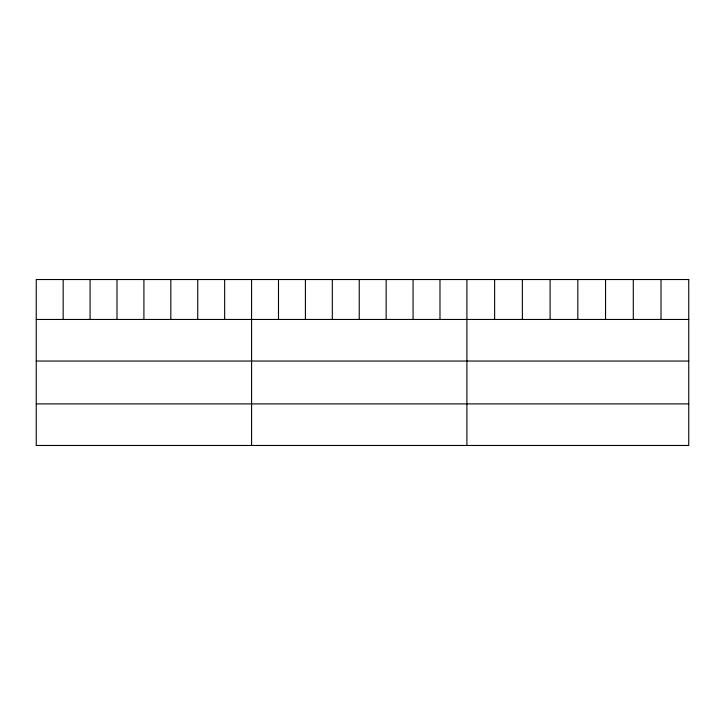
<?xml version="1.0" encoding="UTF-8"?>
<svg xmlns="http://www.w3.org/2000/svg" width="725" height="725" viewBox="0 0 725 725"><rect width="100%" height="100%" fill="white"/><g stroke="black" fill="none" stroke-linecap="round" stroke-linejoin="round"><path stroke-width="1.09" d="M36.25 319.462L688.75 319.462M36.25 361.041L688.75 361.041M36.25 403.888L688.75 403.888M661.019 279.524L661.019 319.462M633.287 279.524L633.287 319.462M605.556 279.524L605.556 319.462M577.825 279.524L577.825 319.462M550.094 279.524L550.094 319.462M522.362 279.524L522.362 319.462M494.631 279.524L494.631 319.462M466.9 279.524L466.9 445.476M439.984 279.524L439.984 319.462M413.069 279.524L413.069 319.462M386.153 279.524L386.153 319.462M359.237 279.524L359.237 319.462M332.322 279.524L332.322 319.462M305.406 279.524L305.406 319.462M278.491 279.524L278.491 319.462M251.575 279.524L251.575 445.476M224.659 279.524L224.659 319.462M197.744 279.524L197.744 319.462M170.828 279.524L170.828 319.462M143.913 279.524L143.913 319.462M116.997 279.524L116.997 319.462M90.081 279.524L90.081 319.462M63.166 279.524L63.166 319.462M688.75 279.524L36.25 279.524L36.25 445.476L688.75 445.476L688.75 279.524"/></g></svg>
